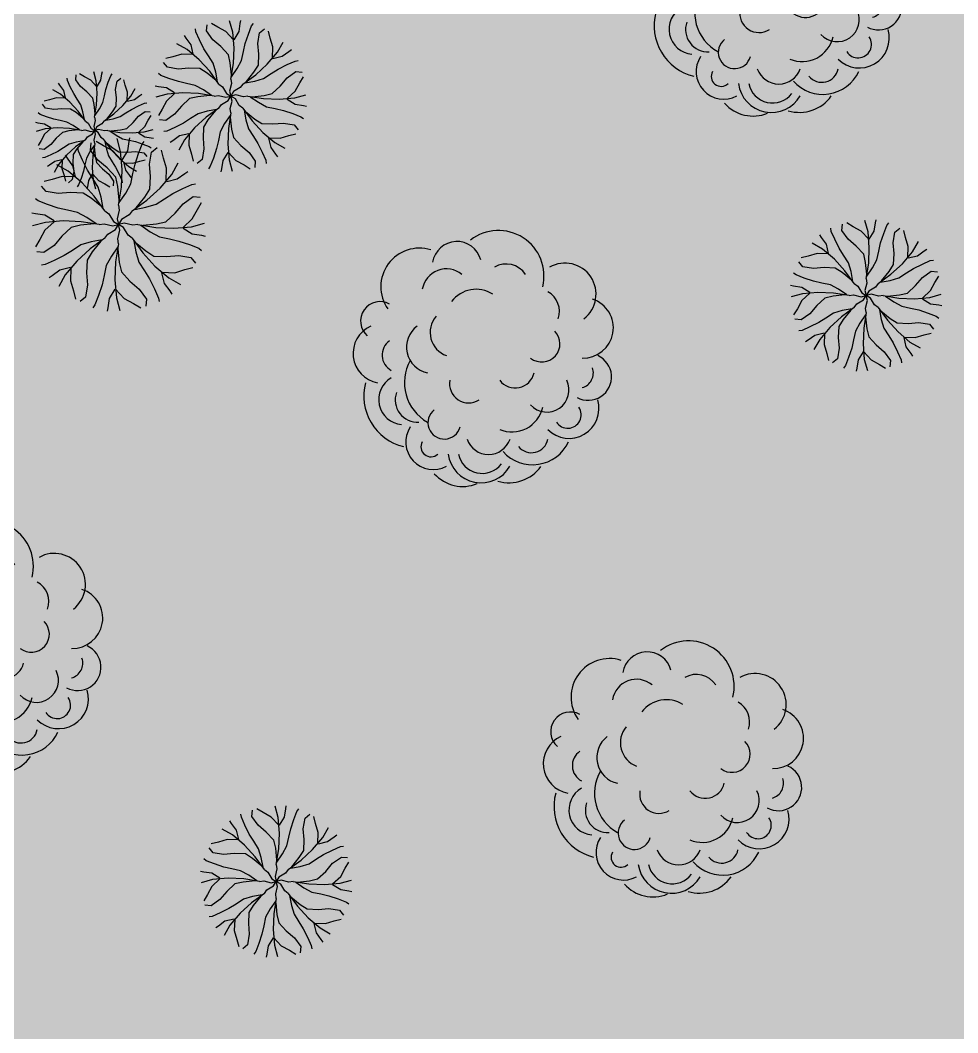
# Model space of a CAD drawing. Header units: centimetres. Extents: x 36197 to 153554, y 16793 to 70808.
# Drawn here: x 87645 to 92106, y 25569 to 30385 of the extents above; entities that cross this region are included whole.
import ezdxf

# ---------------------------------------------------------------- set-up
doc = ezdxf.new("R2010")
doc.units = ezdxf.units.CM
for name, color, linetype, transparency in [('Autocad blocks Vol.2$0$CAY', 94, 'Continuous', 0.8), ('Pemukiman', 250, 'Continuous', 0.8), ('Rel Kereta', 230, 'Continuous', 0.8), ('Rumah', 18, 'Continuous', 0.8), ('Tamanaa', 192, 'Continuous', 0.8)]:
    doc.layers.add(name, color=color, linetype=linetype, transparency=transparency)
doc.layers.add('vegetasi', color=7, linetype='Continuous', true_color=0x03c13d, transparency=0.8)

# ---------------------------------------------------------------- blocks, each defined once
blk = doc.blocks.new('Autocad blocks Vol.2$0$A$C77DD64D8')
at = {"layer": 'Autocad blocks Vol.2$0$CAY'}
for p, q in [((514, 924.7), (493.4, 999.4)), ((563.8, 982.7), (568, 1003.3)), ((270, 926.7), (267, 947.3)), ((339.8, 932.9), (344.1, 974.5)), ((414.5, 957.8), (373.2, 982.7)), ((468.5, 928.7), (414.5, 957.8)), ((555.6, 928.7), (563.8, 982.7)), ((617.8, 912.3), (638.4, 966)), ((638.4, 966), (650.9, 982.7)), ((692.2, 921.1), (724.6, 947.4)), ((205.5, 885.7), (193.9, 903.3)), ((237.8, 841.7), (205.5, 885.7)), ((293.4, 874.1), (270, 926.7)), ((381.4, 875), (339.8, 932.9)), ((518.3, 875), (468.5, 928.7)), ((522.5, 821), (514, 924.7)), ((522.5, 875), (555.6, 928.7)), ((597.2, 850.1), (617.8, 912.3)), ((680.6, 850.7), (692.2, 921.1)), ((762.6, 885.9), (750.9, 932.6)), ((780.2, 827.1), (762.6, 885.9)), ((211.2, 809.6), (143.9, 847.7)), ((252.4, 780.4), (237.8, 841.7)), ((322.8, 815.6), (293.4, 874.1)), ((435.4, 829.2), (381.4, 875)), ((485.2, 775.5), (435.4, 829.2)), ((518.3, 717.2), (522.5, 821)), ((584.7, 796.1), (597.2, 850.1)), ((686.4, 780.1), (680.6, 850.7)), ((777.4, 753.9), (780.2, 827.1)), ((809.6, 792.1), (847.7, 859.5)), ((117.5, 762.6), (70.7, 750.9)), ((176.2, 780.2), (117.5, 762.6)), ((249.4, 777.4), (176.2, 780.2)), ((290.6, 742.2), (211.2, 809.6)), ((352.2, 768.6), (322.8, 815.6)), ((384.4, 718.8), (352.2, 768.6)), ((497.6, 721.5), (485.2, 775.5)), ((572.3, 738.2), (584.7, 796.1)), ((683.6, 706.9), (686.4, 780.1)), ((742.2, 712.7), (809.6, 792.1)), ((780.4, 750.9), (841.7, 765.5)), ((841.7, 765.5), (885.7, 797.9)), ((885.7, 797.9), (903.3, 809.5)), ((82.3, 692.2), (55.9, 724.6)), ((361, 665.8), (290.6, 742.2)), ((401.9, 660), (384.4, 718.8)), ((505.7, 642.3), (497.6, 721.5)), ((501.6, 613.5), (518.3, 717.2)), ((543.1, 684.2), (572.3, 738.2)), ((654.2, 660), (683.6, 706.9)), ((665.8, 642.4), (742.2, 712.7)), ((815.6, 680.5), (874.1, 709.9)), ((874.1, 709.9), (926.7, 733.3)), ((926.7, 733.3), (947.3, 736.3)), ((37.3, 638.4), (20.6, 650.9)), ((152.6, 680.6), (82.3, 692.2)), ((223.2, 686.4), (152.6, 680.6)), ((296.4, 683.6), (223.2, 686.4)), ((343.4, 654.2), (296.4, 683.6)), ((405, 604), (343.4, 654.2)), ((422.5, 580.7), (361, 665.8)), ((413.7, 595.5), (401.9, 660)), ((505.8, 630.2), (543.1, 684.2)), ((604, 598.3), (654.2, 660)), ((718.8, 619), (768.6, 651.1)), ((768.6, 651.1), (815.6, 680.5)), ((875, 621.9), (932.9, 663.5)), ((932.9, 663.5), (974.5, 659.3)), ((91, 617.8), (37.3, 638.4)), ((153.2, 597.2), (91, 617.8)), ((207.2, 584.7), (153.2, 597.2)), ((501.6, 613.5), (505.8, 584.7)), ((580.7, 580.8), (665.8, 642.4)), ((595.5, 589.6), (660, 601.4)), ((660, 601.4), (718.8, 619)), ((829.2, 567.9), (875, 621.9)), ((928.7, 534.8), (957.8, 588.9)), ((957.8, 588.9), (982.7, 630.1)), ((20.6, 563.8), (0, 568)), ((74.6, 555.6), (20.6, 563.8)), ((128.3, 522.5), (74.6, 555.6)), ((265.2, 572.3), (207.2, 584.7)), ((319.2, 543.1), (265.2, 572.3)), ((373.1, 505.8), (319.2, 543.1)), ((422.5, 580.7), (445.9, 563.3)), ((445.9, 563.3), (472.3, 519.3)), ((505.8, 584.7), (493.4, 534.9)), ((493.4, 534.8), (501.7, 501.7)), ((519.3, 531), (501.7, 501.7)), ((563.3, 557.4), (519.3, 531)), ((580.7, 580.8), (563.3, 557.4)), ((775.5, 518.2), (829.2, 567.9)), ((875, 485.1), (928.7, 534.8)), ((78.6, 514), (4, 493.4)), ((128.3, 518.3), (74.6, 468.5)), ((182.3, 522.5), (78.6, 514)), ((227.8, 485.2), (174.1, 435.4)), ((286.1, 518.3), (182.3, 522.5)), ((281.8, 497.6), (227.8, 485.2)), ((361, 505.7), (281.8, 497.6)), ((389.8, 501.6), (286.1, 518.3)), ((389.8, 501.6), (418.7, 505.8)), ((418.7, 505.8), (468.4, 493.4)), ((440, 445.9), (484, 472.3)), ((468.5, 493.4), (501.7, 501.7)), ((472.3, 519.3), (501.7, 501.7)), ((484.1, 472.3), (501.7, 501.7)), ((534.8, 510), (501.7, 501.7)), ((531, 484.1), (501.7, 501.7)), ((510, 468.5), (501.7, 501.7)), ((557.4, 440), (531, 484)), ((584.7, 497.5), (534.9, 510)), ((613.5, 501.7), (584.7, 497.5)), ((613.5, 501.7), (717.2, 485.1)), ((630.2, 497.5), (684.2, 460.2)), ((642.3, 497.7), (721.5, 505.7)), ((717.2, 485.1), (821, 480.8)), ((721.5, 505.7), (775.5, 518.2)), ((821, 480.8), (924.7, 489.3)), ((875, 480.8), (928.7, 447.7)), ((924.7, 489.3), (999.4, 510)), ((45.5, 414.5), (20.6, 373.2)), ((74.6, 468.5), (45.5, 414.5)), ((174.1, 435.4), (128.3, 381.4)), ((422.6, 422.5), (337.5, 361)), ((407.9, 413.7), (343.3, 401.9)), ((422.6, 422.5), (440, 445.9)), ((497.5, 418.7), (510, 468.4)), ((501.7, 389.8), (497.5, 418.7)), ((580.8, 422.6), (557.4, 440)), ((580.8, 422.6), (642.4, 337.5)), ((684.2, 460.2), (738.2, 431)), ((738.2, 431), (796.1, 418.6)), ((796.1, 418.6), (850.1, 406.2)), ((928.7, 447.7), (982.7, 439.5)), ((982.7, 439.5), (1003.3, 435.3)), ((128.3, 381.4), (70.4, 339.8)), ((234.7, 352.2), (187.7, 322.8)), ((284.5, 384.4), (234.7, 352.2)), ((337.5, 361), (261.1, 290.6)), ((343.3, 401.9), (284.5, 384.4)), ((399.4, 405), (349.1, 343.4)), ((497.5, 373.1), (460.2, 319.2)), ((501.7, 389.8), (485.1, 286.1)), ((497.7, 361), (505.7, 281.8)), ((589.6, 407.9), (601.4, 343.3)), ((598.3, 399.4), (660, 349.1)), ((850.1, 406.2), (912.3, 385.5)), ((912.3, 385.5), (966, 364.9)), ((966, 364.9), (982.7, 352.4)), ((70.4, 339.8), (28.8, 344.1)), ((129.2, 293.4), (76.6, 270)), ((187.7, 322.8), (129.2, 293.4)), ((319.7, 296.4), (316.9, 223.2)), ((349.1, 343.4), (319.7, 296.4)), ((460.2, 319.2), (431, 265.2)), ((601.4, 343.3), (619, 284.5)), ((642.4, 337.5), (712.7, 261.1)), ((660, 349.1), (706.9, 319.7)), ((706.9, 319.7), (780.1, 316.9)), ((780.1, 316.9), (850.7, 322.7)), ((850.7, 322.7), (921.1, 311.2)), ((921.1, 311.2), (947.4, 278.8)), ((76.6, 270), (56, 267)), ((161.6, 237.8), (117.6, 205.5)), ((222.9, 252.4), (161.6, 237.8)), ((261.1, 290.6), (193.8, 211.2)), ((225.9, 249.4), (223.2, 176.2)), ((431, 265.2), (418.6, 207.2)), ((485.1, 286.1), (480.8, 182.3)), ((505.7, 281.8), (518.2, 227.8)), ((619, 284.5), (651.1, 234.7)), ((651.1, 234.7), (680.5, 187.7)), ((712.7, 261.1), (792.1, 193.8)), ((827.1, 223.2), (885.9, 240.8)), ((885.9, 240.8), (932.6, 252.4)), ((117.6, 205.5), (100, 193.9)), ((193.8, 211.2), (155.6, 143.9)), ((223.2, 176.2), (240.8, 117.5)), ((316.9, 223.2), (322.7, 152.6)), ((418.6, 207.2), (406.2, 153.2)), ((480.8, 182.3), (489.3, 78.6)), ((518.2, 227.8), (567.9, 174.1)), ((680.5, 187.7), (709.9, 129.2)), ((750.9, 222.9), (765.5, 161.6)), ((753.9, 225.9), (827.1, 223.2)), ((792.1, 193.8), (859.5, 155.6)), ((240.8, 117.5), (252.4, 70.7)), ((322.7, 152.6), (311.2, 82.3)), ((406.2, 153.2), (385.5, 91)), ((480.8, 128.3), (447.7, 74.6)), ((485.1, 128.3), (534.8, 74.6)), ((567.9, 174.1), (621.9, 128.3)), ((621.9, 128.3), (663.5, 70.4)), ((709.9, 129.2), (733.3, 76.6)), ((765.5, 161.6), (797.9, 117.6)), ((797.9, 117.6), (809.5, 100)), ((311.2, 82.3), (278.8, 55.9)), ((385.5, 91), (364.9, 37.3)), ((447.7, 74.6), (439.5, 20.6)), ((489.3, 78.6), (510, 4)), ((534.8, 74.6), (588.9, 45.5)), ((663.5, 70.4), (659.3, 28.8)), ((733.3, 76.6), (736.3, 56)), ((364.9, 37.3), (352.4, 20.6)), ((439.5, 20.6), (435.3, 0)), ((588.9, 45.5), (630.1, 20.6))]:
    blk.add_line(p, q, dxfattribs=at)
blk = doc.blocks.new('Autocad blocks Vol.2$0$A$C686017BC')
at = {"layer": 'Autocad blocks Vol.2$0$CAY'}
for centre, radius, start, end in [((405.7, 589.9), 128.3, 346.3016, 127.937), ((288.8, 617.7), 69.5, 15.0372, 170.806), ((182.9, 559.8), 108.6, 72.5978, 215.2219), ((258.8, 541.4), 68.6, 50.3249, 170.5642), ((427.4, 558.9), 64.9, 32.9254, 120.2819), ((593, 538.8), 87.6, 307.769, 119.5954), ((342.8, 466), 86.6, 57.1399, 143.1153), ((514.1, 490.3), 63.4, 340.8702, 60.9139), ((72.5, 462.6), 55.3, 61.2889, 228.7431), ((644.2, 443.9), 85.2, 268.3457, 71.8076), ((283.1, 431.2), 69.8, 139.5951, 249.8131), ((80.2, 372.1), 84, 114.2326, 259.6453), ((220.7, 389.5), 73.9, 126.6685, 258.2542), ((527.9, 399), 51.1, 231.9505, 44.6702), ((126.8, 367.1), 48.8, 124.7304, 241.9446), ((266.9, 289.2), 126.3, 150.2854, 240.9902), ((658.6, 305.7), 65.7, 241.471, 65.953), ((452.8, 329.5), 54.7, 217.1947, 347.0018), ((629.9, 317.2), 43.2, 285.9189, 18.6962), ((173.2, 252), 146.9, 165.2089, 256.0533), ((138.9, 242.1), 70.6, 119.7847, 265.1379), ((322, 286.7), 54.2, 169.7035, 302.4573), ((542.4, 268.9), 62.1, 222.2016, 26.267), ((177.3, 241), 62.5, 160.5724, 273.7597), ((604.8, 216.9), 84.1, 224.5472, 16.6452), ((253.2, 176.9), 46.1, 127.7327, 344.8714), ((443.8, 239.5), 88.7, 247.012, 347.4342), ((601, 198.9), 37.7, 212.3243, 34.4884), ((222.2, 122.4), 77.6, 146.83, 298.3035), ((215.3, 109), 28.1, 149.5216, 313.5871), ((377.7, 151.8), 64.3, 199.638, 340.362), ((501.9, 169.7), 111.3, 221.7693, 335.3394), ((498.7, 139.4), 47, 219.6109, 348.6961), ((357, 101.6), 94.1, 187.9214, 329.6272), ((359.8, 102.4), 68.3, 191.6192, 322.6233), ((305, 104.2), 106.9, 221.5755, 292.667), ((435.8, 118), 110.2, 253.3841, 324.4756)]:
    blk.add_arc(centre, radius, start, end, dxfattribs=at)
blk = doc.blocks.new('A$C2929cfc0')
at = {"layer": 'Rumah', "xscale": 0.001, "yscale": 0.001, "zscale": 0.001}
blk.add_blockref('Autocad blocks Vol.2$0$A$C686017BC', (0.0038, 0.0027), dxfattribs=at)

msp = doc.modelspace()

# ---------------------------------------------------------------- hatches: boundary and pattern name
at = {"layer": 'Pemukiman', "true_color": 0x58ba48}
h = msp.add_hatch(color=85, dxfattribs=at)
h.dxf.hatch_style = 1
h.paths.add_polyline_path([(104968.7, 23982.4), (113008.9, 25350.2), (112920.2, 25871.6), (112882, 25881.3), (112818.9, 25928.5), (112778.7, 25996.2), (112767.5, 26074.2), (112816.5, 26992.9, -0.321038), (55925.1, 44356.1), (55629.1, 42906.1, 0.277679)])
at = {"layer": 'Pemukiman', "true_color": 0x8cd86b}
h = msp.add_hatch(color=73, dxfattribs=at)
h.dxf.hatch_style = 1
h.paths.add_polyline_path([(94313.3, 35172.8), (89071.7, 35185.6), (89069, 35145.7), (88962.2, 33578.7), (88165.9, 32722.8), (84170.8, 31862.3), (84455.7, 28175), (80952.5, 28302.2), (79216.7, 28776), (78849, 31449.6), (73593.6, 31042), (73524.3, 30585.2), (73470.8, 29800.5, 0.098362), (92652, 24462.1)])
at = {"layer": 'Rel Kereta', "true_color": 0x928178, "transparency": 33554687}
h = msp.add_hatch(color=252, dxfattribs=at)
h.dxf.hatch_style = 1
h.paths.add_polyline_path([(105230.4, 22506.1), (127360, 25792.7), (127383.6, 26200.4), (105160.6, 22899.8, -0.317213), (50534.2, 48541.6), (42260.4, 69166.7), (41849.3, 69198.1), (41816.9, 69198.4), (50173.1, 48367.7, 0.317358)])
at = {"layer": 'Rel Kereta', "true_color": 0x606161, "transparency": 33554687}
h = msp.add_hatch(color=251, dxfattribs=at)
h.dxf.hatch_style = 1
h.paths.add_polyline_path([(127383.6, 26200.4), (127453.4, 27402), (105037.1, 23588.5, -0.309326), (51894, 47610.3), (51193.7, 48776.9), (43049.4, 69079.4), (42868.6, 69120.3), (42260.4, 69166.7), (50534.2, 48541.6, 0.317213), (105160.6, 22899.8)])
at = {"layer": 'Rel Kereta', "true_color": 0x928178, "transparency": 33554687}
h = msp.add_hatch(color=252, dxfattribs=at)
h.dxf.hatch_style = 1
h.paths.add_polyline_path([(52236.1, 47817.3, 0.031685), (56102.1, 42606.6, -0.698583), (56193.2, 42756.3, -0.962774), (56523.9, 42914.2, -0.877474), (56953.5, 42901.8, -0.680311), (57135, 42506.5, -0.586323), (56950.1, 42176.2, -0.717675), (56745.4, 42091.7, -1.030255), (56410.3, 41930.2, 0.271121), (104968.7, 23982.4), (127477.2, 27811.6), (127453.4, 27402), (105037.1, 23588.5, -0.309326), (51894, 47610.3), (51193.7, 48776.9), (43049.4, 69079.4), (44028.3, 68858), (51475.2, 48959.4), (51769.8, 48229.4, 0.154532)])

# ---------------------------------------------------------------- linework, layer by layer
at = {"layer": 'Pemukiman'}
msp.add_arc((96498.4, 75411.1), 51094, 217.43063, 288.62506, dxfattribs=at)
at = {"layer": 'Rel Kereta', "color": 18, "true_color": 0x000000}
for radius, start, end in [(52344.5, 209.65505, 280.05395), (52744.2, 209.62508, 280.05398), (51245, 211.29956, 280.05395), (51644.8, 211.29956, 280.05395)]:
    msp.add_arc((96022.6, 74440.4), radius, start, end, dxfattribs=at)

# ---------------------------------------------------------------- block references
at = {"layer": 'Tamanaa'}
for p, xscale, yscale, zscale in [((88287.5, 29664.4), 0.717871299056675, 0.717871299056675, 0.717871299056675), ((87719.2, 29581.1), 0.5583443437107471, 0.5583443437107471, 0.5583443437107471), ((87700.3, 29000.9), 0.8222639296135839, 0.8222639296135839, 0.8222639296135839), ((91310.5, 28715.7), 0.717871299056675, 0.717871299056675, 0.717871299056675), ((88503.5, 25928.9), 0.717871299056675, 0.717871299056675, 0.717871299056675)]:
    msp.add_blockref('Autocad blocks Vol.2$0$A$C77DD64D8', p, dxfattribs=dict(at, xscale=xscale, yscale=yscale, zscale=zscale))
at = {"layer": 'vegetasi', "xscale": 1689.015032050628, "yscale": 1689.015032050628, "zscale": 1689.015032050628}
for p in [(90610.6, 29929.4), (89229.1, 28167.7), (86799.5, 26786.9), (90134.1, 26215.6)]:
    msp.add_blockref('A$C2929cfc0', p, dxfattribs=at)

doc.saveas('drawing.dxf')
